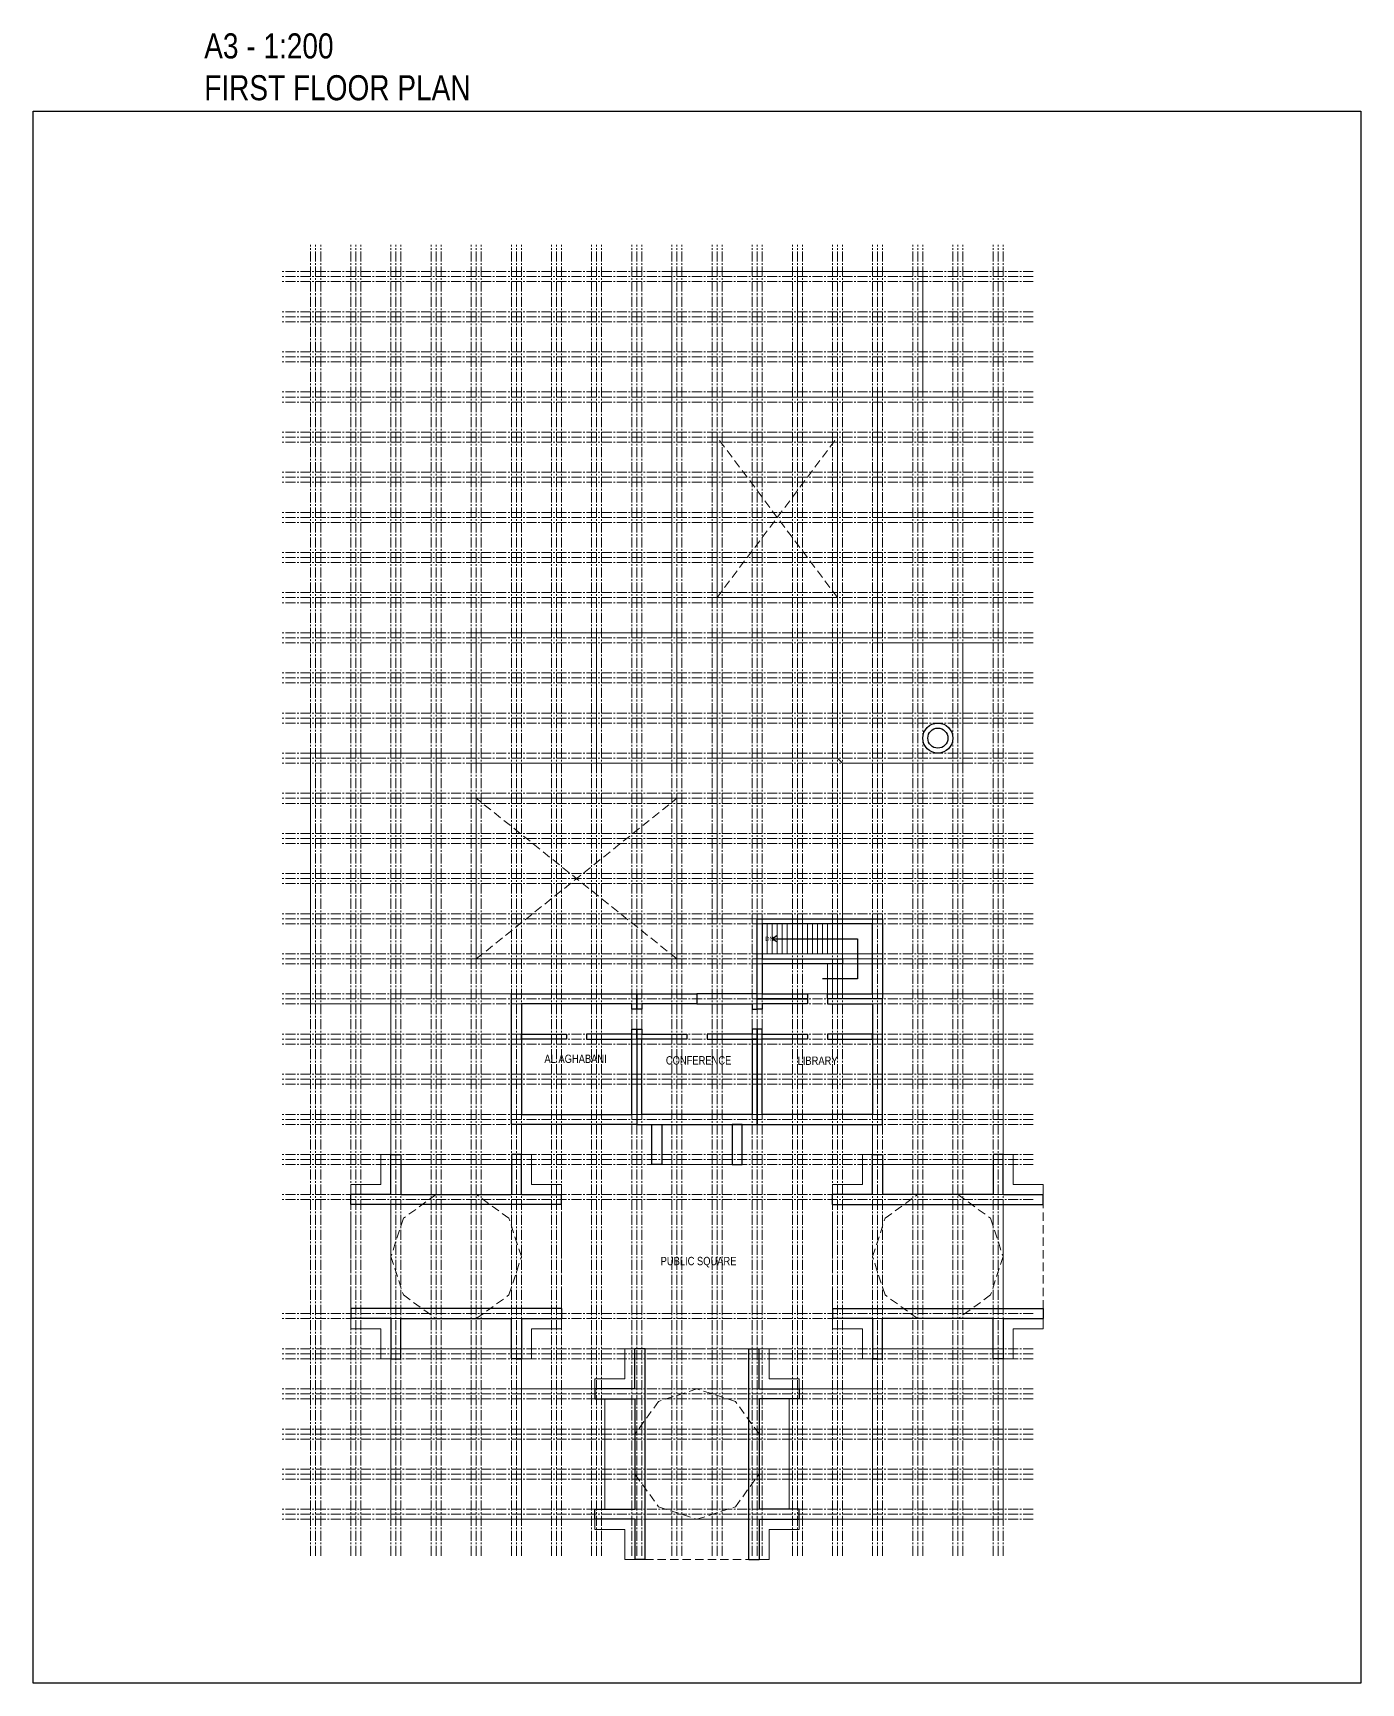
# Model space of a CAD drawing. Header units: millimetres. Extents: x 19 to 1143, y 22 to 444.
# Drawn here: x 442.4 to 521.8, y 150 to 248.7 of the extents above; entities that cross this region are included whole.
import ezdxf

# ---------------------------------------------------------------- set-up
doc = ezdxf.new("R2010")
doc.units = ezdxf.units.MM
doc.linetypes.add('ACAD_ISO04W100', pattern=[30, 24, -3, 0, -3])
doc.linetypes.add('HIDDEN', pattern=[0.375, 0.25, -0.125])
for name, color, linetype, lineweight in [('Above', 31, 'Continuous', 15), ('Elevation 1', 41, 'Continuous', 15), ('Elevation 2', 45, 'Continuous', 9), ('Grid', 115, 'ACAD_ISO04W100', 5), ('Hatch', 253, 'Continuous', 5), ('Wall', 42, 'Continuous', 30)]:
    doc.layers.add(name, color=color, linetype=linetype, lineweight=lineweight)
doc.layers.add('Text', color=254, linetype='Continuous')
doc.styles.add('1', font='arial.ttf')
doc.styles.add('THAI', font='', dxfattribs={"width": 0.8})
doc.styles.get('THAI').set_extended_font_data('VNI-Avo')
doc.dimstyles.new('A3-200', dxfattribs={"dimtxt": 1, "dimasz": 0.5, "dimexe": 0.5, "dimexo": 0.5, "dimgap": 0.1, "dimtad": 2, "dimdec": 1, "dimzin": 0, "dimdsep": 46, "dimtxsty": '1', "dimblk": 'ARCHTICK', "dimcen": 0.1, "dimdle": 0.5, "dimclrd": 256, "dimclre": 256, "dimclrt": 256, "dimadec": 0, "dimazin": 0, "dimtfac": 1, "dimtdec": 1, "dimtofl": 0, "dimtmove": 0, "dimatfit": 3, "dimldrblk": 'ARCHTICK', "dimfxl": 1, "dimtfillclr": 256, "dimtolj": 1, "dimtzin": 0, "dimarcsym": 0})

# ---------------------------------------------------------------- blocks, each defined once
blk = doc.blocks.new('_ArchTick')
at = {"color": 0, "linetype": 'ByBlock', "const_width": 0.15}
blk.add_lwpolyline([(-0.5, -0.5), (0.5, 0.5)], dxfattribs=at)

msp = doc.modelspace()

# ---------------------------------------------------------------- linework, layer by layer
msp.add_lwpolyline([(442.417, 149.975), (442.417, 243.975), (521.817, 243.975), (521.817, 149.975)], close=True)
at = {"layer": 'Above', "linetype": 'HIDDEN', "ltscale": 2}
for p, q in [((461.417, 172.364), (461.417, 178.582)), ((474.017, 172.364), (474.017, 178.582)), ((490.217, 172.364), (490.217, 178.582)), ((502.817, 172.364), (502.817, 178.582)), ((479.008, 169.964), (485.226, 169.964)), ((479.008, 157.364), (485.226, 157.364))]:
    msp.add_line(p, q, dxfattribs=at)
for points in [[(471.617, 175.473), (470.872, 177.766), (468.922, 179.182), (466.512, 179.182), (464.562, 177.766), (463.817, 175.473), (464.562, 173.181), (466.512, 171.764), (468.922, 171.764), (470.872, 173.181)], [(492.617, 175.473), (493.362, 177.766), (495.312, 179.182), (497.722, 179.182), (499.672, 177.766), (500.417, 175.473), (499.672, 173.181), (497.722, 171.764), (495.312, 171.764), (493.362, 173.181)], [(482.117, 159.764), (484.409, 160.509), (485.826, 162.459), (485.826, 164.869), (484.409, 166.819), (482.117, 167.564), (479.825, 166.819), (478.408, 164.869), (478.408, 162.459), (479.825, 160.509)]]:
    msp.add_lwpolyline(points, close=True, dxfattribs=at)
at = {"layer": 'Elevation 1'}
for p, q in [((486.017, 193.582), (486.017, 195.382)), ((486.317, 193.582), (486.317, 195.382)), ((486.617, 193.582), (486.617, 195.382)), ((486.917, 193.582), (486.917, 195.382)), ((487.217, 193.582), (487.217, 195.382)), ((487.517, 193.582), (487.517, 195.382)), ((487.817, 193.582), (487.817, 195.382)), ((488.117, 193.582), (488.117, 195.382)), ((488.417, 193.582), (488.417, 195.382)), ((488.717, 193.582), (488.717, 195.382)), ((489.017, 193.582), (489.017, 195.382)), ((489.317, 193.582), (489.317, 195.382)), ((489.617, 193.582), (489.617, 195.382)), ((489.917, 193.582), (489.917, 195.382)), ((490.217, 193.582), (490.217, 195.382)), ((490.517, 193.582), (490.517, 195.382)), ((490.817, 193.582), (490.817, 195.382)), ((486.017, 193.582), (490.817, 193.582)), ((490.817, 193.282), (490.817, 193.582)), ((490.817, 193.582), (492.617, 193.582)), ((489.917, 191.182), (489.917, 192.982)), ((490.217, 191.182), (490.217, 192.982)), ((490.517, 191.182), (490.517, 192.982)), ((490.817, 193.282), (492.617, 193.282)), ((490.817, 191.182), (490.817, 192.982)), ((490.817, 192.982), (492.617, 192.982)), ((488.717, 191.182), (489.917, 191.182)), ((463.817, 178.582), (463.817, 172.364)), ((500.417, 178.582), (500.417, 172.364)), ((485.226, 159.764), (479.008, 159.764))]:
    msp.add_line(p, q, dxfattribs=at)
at = {"layer": 'Elevation 2'}
for p, q in [((480.609, 212.782), (480.617, 226.882)), ((476.117, 212.782), (468.917, 212.782)), ((468.917, 212.782), (468.917, 204.982)), ((480.917, 212.782), (476.117, 212.782)), ((476.117, 212.782), (476.117, 204.982)), ((480.917, 204.982), (480.917, 212.782)), ((483.317, 205.282), (483.317, 212.482)), ((483.317, 212.482), (490.517, 212.482)), ((490.517, 212.482), (492.917, 212.482)), ((490.517, 205.282), (490.517, 212.482)), ((490.517, 212.482), (490.517, 205.282)), ((498.017, 212.182), (498.017, 204.982)), ((459.017, 190.582), (459.017, 205.582)), ((459.017, 205.582), (468.917, 205.582)), ((466.517, 191.182), (466.517, 205.582)), ((490.517, 205.282), (483.317, 205.282)), ((483.317, 205.282), (483.317, 195.682)), ((490.517, 205.282), (490.817, 204.982)), ((468.917, 204.982), (476.117, 204.982)), ((476.117, 204.982), (480.917, 204.982)), ((498.017, 204.982), (490.817, 204.982)), ((490.817, 195.682), (490.817, 204.982)), ((483.317, 195.682), (490.817, 195.682)), ((459.017, 190.582), (463.817, 190.582)), ((463.817, 181.582), (463.817, 191.182)), ((463.817, 191.182), (466.517, 191.182)), ((466.517, 191.182), (471.017, 191.182)), ((493.217, 191.182), (500.417, 191.182)), ((500.417, 181.582), (500.417, 191.182)), ((471.617, 181.582), (471.617, 183.382)), ((492.617, 181.582), (492.617, 183.382)), ((463.817, 181.582), (463.217, 181.582)), ((463.217, 181.582), (463.217, 179.782)), ((471.617, 181.582), (472.217, 181.582)), ((472.217, 181.582), (472.217, 179.782)), ((492.617, 181.582), (492.017, 181.582)), ((492.017, 181.582), (492.017, 179.782)), ((500.417, 181.582), (501.017, 181.582)), ((501.017, 181.582), (501.017, 179.782)), ((464.417, 180.982), (471.017, 180.982)), ((480.017, 180.982), (484.217, 180.982)), ((499.817, 180.982), (493.217, 180.982)), ((463.217, 179.782), (461.417, 179.782)), ((461.417, 179.182), (461.417, 179.782)), ((472.217, 179.782), (474.017, 179.782)), ((474.017, 179.182), (474.017, 179.782)), ((492.017, 179.782), (490.217, 179.782)), ((490.217, 179.182), (490.217, 179.782)), ((501.017, 179.782), (502.817, 179.782)), ((502.817, 179.182), (502.817, 179.782)), ((461.417, 171.764), (461.417, 171.164)), ((474.017, 171.764), (474.017, 171.164)), ((490.217, 171.764), (490.217, 171.164)), ((502.817, 171.764), (502.817, 171.164)), ((463.217, 171.164), (461.417, 171.164)), ((463.217, 169.364), (463.217, 171.164)), ((472.217, 171.164), (474.017, 171.164)), ((472.217, 169.364), (472.217, 171.164)), ((492.017, 171.164), (490.217, 171.164)), ((492.017, 169.364), (492.017, 171.164)), ((501.017, 171.164), (502.817, 171.164)), ((501.017, 169.364), (501.017, 171.164)), ((464.417, 169.964), (471.017, 169.964)), ((477.808, 168.164), (477.808, 169.964)), ((478.408, 169.964), (477.808, 169.964)), ((485.826, 169.964), (486.426, 169.964)), ((486.426, 168.164), (486.426, 169.964)), ((499.817, 169.964), (493.217, 169.964)), ((463.817, 169.364), (463.217, 169.364)), ((463.817, 159.764), (463.817, 169.364)), ((471.617, 169.364), (472.217, 169.364)), ((471.617, 169.364), (471.617, 159.764)), ((492.617, 169.364), (492.017, 169.364)), ((492.617, 169.364), (492.617, 159.764)), ((500.417, 159.764), (500.417, 169.364)), ((500.417, 169.364), (501.017, 169.364)), ((476.008, 167.564), (476.008, 168.164)), ((476.008, 168.164), (477.808, 168.164)), ((488.226, 168.164), (486.426, 168.164)), ((488.226, 167.564), (488.226, 168.164)), ((471.617, 167.564), (476.008, 167.564)), ((476.608, 166.964), (476.608, 160.364)), ((487.626, 166.964), (487.626, 160.364)), ((492.617, 167.564), (488.226, 167.564)), ((476.008, 159.764), (463.817, 159.764)), ((476.008, 159.764), (476.008, 159.164)), ((476.008, 159.164), (477.808, 159.164)), ((477.808, 159.164), (477.808, 157.364)), ((486.426, 159.164), (486.426, 157.364)), ((488.226, 159.164), (486.426, 159.164)), ((488.226, 159.764), (488.226, 159.164)), ((488.226, 159.764), (500.417, 159.764)), ((478.408, 157.364), (477.808, 157.364)), ((485.826, 157.364), (486.426, 157.364))]:
    msp.add_line(p, q, dxfattribs=at)
for points in [[(480.617, 226.882), (480.617, 234.382), (488.117, 234.382), (488.117, 226.882)], [(488.117, 226.882), (488.117, 234.382), (495.617, 234.382), (495.617, 226.882)], [(492.917, 226.882), (500.417, 226.882), (500.417, 219.682), (492.917, 219.682)], [(483.317, 224.482), (490.517, 224.482), (490.517, 214.882), (483.317, 214.882)], [(492.917, 219.682), (500.417, 219.682), (500.417, 212.182), (492.917, 212.182)], [(480.917, 202.882), (468.917, 202.882), (468.917, 193.282), (480.917, 193.282)]]:
    msp.add_lwpolyline(points, close=True, dxfattribs=at)
at = {"layer": 'Grid', "ltscale": 0.025}
for p, q in [((459.017, 157.582), (459.017, 235.987)), ((459.317, 157.582), (459.317, 235.987)), ((459.617, 157.582), (459.617, 235.987)), ((461.417, 157.582), (461.417, 235.987)), ((461.717, 157.582), (461.717, 235.987)), ((462.017, 157.582), (462.017, 235.987)), ((463.817, 157.582), (463.817, 235.987)), ((464.117, 157.582), (464.117, 235.987)), ((464.417, 157.582), (464.417, 235.987)), ((466.217, 157.582), (466.217, 235.987)), ((466.517, 157.582), (466.517, 235.987)), ((466.817, 157.582), (466.817, 235.987)), ((468.617, 157.582), (468.617, 235.987)), ((468.917, 157.582), (468.917, 235.987)), ((469.217, 157.582), (469.217, 235.987)), ((471.017, 157.582), (471.017, 235.987)), ((471.317, 157.582), (471.317, 235.987)), ((471.617, 157.582), (471.617, 235.987)), ((473.417, 157.582), (473.417, 235.987)), ((473.717, 157.582), (473.717, 235.987)), ((474.017, 157.582), (474.017, 235.987)), ((475.817, 157.582), (475.817, 235.987)), ((476.117, 157.582), (476.117, 235.987)), ((476.417, 157.582), (476.417, 235.987)), ((478.217, 157.582), (478.217, 235.987)), ((478.517, 157.582), (478.517, 235.987)), ((478.817, 157.582), (478.817, 235.987)), ((480.617, 157.582), (480.617, 235.987)), ((480.917, 157.582), (480.917, 235.987)), ((481.217, 157.582), (481.217, 235.987)), ((483.017, 157.582), (483.017, 235.987)), ((483.317, 157.582), (483.317, 235.987)), ((483.617, 157.582), (483.617, 235.987)), ((485.417, 157.582), (485.417, 235.987)), ((485.717, 157.582), (485.717, 235.987)), ((486.017, 157.582), (486.017, 235.987)), ((487.817, 157.582), (487.817, 235.987)), ((488.117, 157.582), (488.117, 235.987)), ((488.417, 157.582), (488.417, 235.987)), ((490.217, 157.582), (490.217, 235.987)), ((490.517, 157.582), (490.517, 235.987)), ((490.817, 157.582), (490.817, 235.987)), ((492.617, 157.582), (492.617, 235.987)), ((492.917, 157.582), (492.917, 235.987)), ((493.217, 157.582), (493.217, 235.987)), ((495.017, 157.582), (495.017, 235.987)), ((495.317, 157.582), (495.317, 235.987)), ((495.617, 157.582), (495.617, 235.987)), ((497.417, 157.582), (497.417, 235.987)), ((497.717, 157.582), (497.717, 235.987)), ((498.017, 157.582), (498.017, 235.987)), ((499.817, 157.582), (499.817, 235.987)), ((500.117, 157.582), (500.117, 235.987)), ((500.417, 157.582), (500.417, 235.987)), ((502.217, 234.382), (457.217, 234.382)), ((502.217, 234.082), (457.217, 234.082)), ((502.217, 233.782), (457.217, 233.782)), ((502.217, 231.982), (457.217, 231.982)), ((502.217, 231.682), (457.217, 231.682)), ((502.217, 231.382), (457.217, 231.382)), ((502.217, 229.582), (457.217, 229.582)), ((502.217, 229.282), (457.217, 229.282)), ((502.217, 228.982), (457.217, 228.982)), ((502.217, 227.182), (457.217, 227.182)), ((502.217, 226.882), (457.217, 226.882)), ((502.217, 226.582), (457.217, 226.582)), ((502.217, 224.782), (457.217, 224.782)), ((502.217, 224.482), (457.217, 224.482)), ((502.217, 224.182), (457.217, 224.182)), ((502.217, 222.382), (457.217, 222.382)), ((502.217, 222.082), (457.217, 222.082)), ((502.217, 221.782), (457.217, 221.782)), ((502.217, 219.982), (457.217, 219.982)), ((502.217, 219.682), (457.217, 219.682)), ((502.217, 219.382), (457.217, 219.382)), ((502.217, 217.582), (457.217, 217.582)), ((502.217, 217.282), (457.217, 217.282)), ((502.217, 216.982), (457.217, 216.982)), ((502.217, 215.182), (457.217, 215.182)), ((502.217, 214.882), (457.217, 214.882)), ((502.217, 214.582), (457.217, 214.582)), ((502.217, 212.782), (457.217, 212.782)), ((502.217, 212.482), (457.217, 212.482)), ((502.217, 212.182), (457.217, 212.182)), ((502.217, 210.382), (457.217, 210.382)), ((502.217, 210.082), (457.217, 210.082)), ((502.217, 209.782), (457.217, 209.782)), ((502.217, 207.982), (457.217, 207.982)), ((502.217, 207.682), (457.217, 207.682)), ((502.217, 207.382), (457.217, 207.382)), ((502.217, 205.582), (457.217, 205.582)), ((502.217, 205.282), (457.217, 205.282)), ((502.217, 204.982), (457.217, 204.982)), ((502.217, 203.182), (457.217, 203.182)), ((502.217, 202.882), (457.217, 202.882)), ((502.217, 202.582), (457.217, 202.582)), ((502.217, 200.782), (457.217, 200.782)), ((502.217, 200.482), (457.217, 200.482)), ((502.217, 200.182), (457.217, 200.182)), ((502.217, 198.382), (457.217, 198.382)), ((502.217, 198.082), (457.217, 198.082)), ((502.217, 197.782), (457.217, 197.782)), ((502.217, 195.982), (457.217, 195.982)), ((502.217, 195.682), (457.217, 195.682)), ((502.217, 195.382), (457.217, 195.382)), ((502.217, 193.582), (457.217, 193.582)), ((502.217, 193.282), (457.217, 193.282)), ((502.217, 192.982), (457.217, 192.982)), ((502.217, 191.182), (457.217, 191.182)), ((502.217, 190.882), (457.217, 190.882)), ((502.217, 190.582), (457.217, 190.582)), ((502.217, 188.782), (457.217, 188.782)), ((502.217, 188.482), (457.217, 188.482)), ((502.217, 188.182), (457.217, 188.182)), ((502.217, 186.382), (457.217, 186.382)), ((502.217, 186.082), (457.217, 186.082)), ((502.217, 185.782), (457.217, 185.782)), ((502.217, 183.982), (457.217, 183.982)), ((502.217, 183.682), (457.217, 183.682)), ((502.217, 183.382), (457.217, 183.382)), ((502.217, 181.582), (457.217, 181.582)), ((502.217, 181.282), (457.217, 181.282)), ((502.217, 180.982), (457.217, 180.982)), ((502.217, 179.182), (457.217, 179.182)), ((502.217, 178.882), (457.217, 178.882)), ((502.217, 172.064), (457.217, 172.064)), ((502.217, 171.764), (457.217, 171.764)), ((502.217, 169.964), (457.217, 169.964)), ((502.217, 169.664), (457.217, 169.664)), ((502.217, 169.364), (457.217, 169.364)), ((502.217, 167.564), (457.217, 167.564)), ((502.217, 167.264), (457.217, 167.264)), ((502.217, 166.964), (457.217, 166.964)), ((502.217, 165.164), (457.217, 165.164)), ((502.217, 164.864), (457.217, 164.864)), ((502.217, 164.564), (457.217, 164.564)), ((502.217, 162.764), (457.217, 162.764)), ((502.217, 162.464), (457.217, 162.464)), ((502.217, 162.164), (457.217, 162.164)), ((502.217, 160.364), (457.217, 160.364)), ((502.217, 160.064), (457.217, 160.064)), ((502.217, 159.764), (457.217, 159.764))]:
    msp.add_line(p, q, dxfattribs=at)
at = {"layer": 'Hatch', "linetype": 'HIDDEN', "ltscale": 2}
for p, q in [((490.517, 214.882), (483.317, 224.482)), ((483.317, 214.882), (490.517, 224.482)), ((480.917, 193.282), (468.917, 202.882)), ((468.917, 193.282), (480.917, 202.882))]:
    msp.add_line(p, q, dxfattribs=at)
at = {"layer": 'Wall'}
for p, q in [((463.817, 181.582), (464.417, 181.582)), ((463.817, 179.182), (463.817, 181.582)), ((464.417, 181.582), (464.417, 179.182)), ((471.617, 181.582), (471.017, 181.582)), ((471.017, 181.582), (471.017, 179.182)), ((471.617, 179.182), (471.617, 181.582)), ((492.617, 181.582), (493.217, 181.582)), ((492.617, 179.182), (492.617, 181.582)), ((493.217, 181.582), (493.217, 179.182)), ((500.417, 181.582), (499.817, 181.582)), ((499.817, 181.582), (499.817, 179.182)), ((500.417, 179.182), (500.417, 181.582)), ((461.417, 178.582), (461.417, 179.182)), ((463.817, 179.182), (461.417, 179.182)), ((464.417, 179.182), (471.017, 179.182)), ((471.617, 179.182), (474.017, 179.182)), ((474.017, 178.582), (474.017, 179.182)), ((490.217, 178.582), (490.217, 179.182)), ((492.617, 179.182), (490.217, 179.182)), ((499.817, 179.182), (493.217, 179.182)), ((500.417, 179.182), (502.817, 179.182)), ((502.817, 178.582), (502.817, 179.182)), ((474.017, 178.582), (461.417, 178.582)), ((490.217, 178.582), (502.817, 178.582)), ((461.417, 172.364), (461.417, 171.764)), ((474.017, 172.364), (461.417, 172.364)), ((463.817, 171.764), (461.417, 171.764)), ((463.817, 171.764), (463.817, 169.364)), ((464.417, 171.764), (471.017, 171.764)), ((464.417, 169.364), (464.417, 171.764)), ((471.017, 169.364), (471.017, 171.764)), ((471.617, 171.764), (474.017, 171.764)), ((471.617, 171.764), (471.617, 169.364)), ((474.017, 172.364), (474.017, 171.764)), ((490.217, 172.364), (490.217, 171.764)), ((490.217, 172.364), (502.817, 172.364)), ((492.617, 171.764), (490.217, 171.764)), ((492.617, 171.764), (492.617, 169.364)), ((499.817, 171.764), (493.217, 171.764)), ((493.217, 169.364), (493.217, 171.764)), ((499.817, 169.364), (499.817, 171.764)), ((500.417, 171.764), (502.817, 171.764)), ((500.417, 171.764), (500.417, 169.364)), ((502.817, 172.364), (502.817, 171.764)), ((479.008, 169.964), (478.408, 169.964)), ((478.408, 167.564), (478.408, 169.964)), ((479.008, 157.364), (479.008, 169.964)), ((485.226, 169.964), (485.826, 169.964)), ((485.226, 157.364), (485.226, 169.964)), ((485.826, 167.564), (485.826, 169.964)), ((463.817, 169.364), (464.417, 169.364)), ((471.617, 169.364), (471.017, 169.364)), ((471.317, 169.364), (471.617, 169.364)), ((492.917, 169.364), (492.617, 169.364)), ((492.617, 169.364), (493.217, 169.364)), ((500.417, 169.364), (499.817, 169.364)), ((476.008, 167.564), (476.008, 166.964)), ((478.408, 167.564), (476.008, 167.564)), ((476.008, 166.964), (478.408, 166.964)), ((478.408, 166.964), (478.408, 160.364)), ((485.826, 167.564), (488.226, 167.564)), ((485.826, 166.964), (485.826, 160.364)), ((488.226, 166.964), (485.826, 166.964)), ((488.226, 167.564), (488.226, 166.964)), ((476.008, 159.764), (476.008, 160.364)), ((476.008, 160.364), (478.408, 160.364)), ((488.226, 160.364), (485.826, 160.364)), ((488.226, 159.764), (488.226, 160.364)), ((478.408, 159.764), (476.008, 159.764)), ((478.408, 159.764), (478.408, 157.364)), ((485.826, 159.764), (485.826, 157.364)), ((485.826, 159.764), (488.226, 159.764)), ((479.008, 157.364), (478.408, 157.364)), ((485.226, 157.364), (485.826, 157.364))]:
    msp.add_line(p, q, dxfattribs=at)
for points in [[(485.717, 190.882), (485.717, 195.682), (493.217, 195.682), (493.217, 190.882), (489.917, 190.882), (489.917, 191.182), (492.617, 191.182), (492.617, 195.382), (486.017, 195.382), (486.017, 193.282), (490.817, 193.282), (490.817, 192.982), (486.017, 192.982), (486.017, 191.182), (488.717, 191.182), (488.717, 190.882)], [(478.517, 189.082), (478.517, 183.382), (471.017, 183.382), (471.017, 191.182), (478.517, 191.182), (478.517, 190.282), (478.217, 190.282), (478.217, 190.582), (471.617, 190.582), (471.617, 183.982), (478.217, 183.982), (478.217, 189.082)], [(485.717, 189.082), (485.717, 183.382), (493.217, 183.382), (493.217, 190.882), (489.917, 190.882), (489.917, 190.582), (489.917, 190.582), (489.917, 190.582), (492.617, 190.582), (492.617, 183.982), (486.017, 183.982), (486.017, 189.082)], [(471.617, 188.782), (471.617, 188.782), (474.317, 188.782), (474.317, 188.482), (471.617, 188.482), (471.617, 188.782)], [(478.217, 188.782), (478.217, 188.782), (475.517, 188.782), (475.517, 188.482), (478.217, 188.482), (478.217, 188.782)], [(478.817, 189.082), (478.817, 188.782), (481.517, 188.782), (481.517, 188.482), (478.517, 188.482), (478.517, 189.082)], [(485.417, 188.182), (485.417, 188.182), (485.417, 183.982), (478.817, 183.982), (478.817, 188.182), (478.817, 188.182), (478.817, 188.482), (478.517, 188.482), (478.517, 183.382), (485.717, 183.382), (485.717, 188.482), (485.417, 188.482)], [(485.417, 189.082), (485.417, 188.782), (482.717, 188.782), (482.717, 188.482), (485.717, 188.482), (485.717, 189.082)], [(486.017, 188.782), (486.017, 188.782), (488.717, 188.782), (488.717, 188.482), (486.017, 188.482), (486.017, 188.782)], [(492.617, 188.782), (492.617, 188.782), (489.917, 188.782), (489.917, 188.482), (492.617, 188.482), (492.617, 188.782)], [(479.417, 183.382), (480.017, 183.382), (480.017, 180.982), (479.417, 180.982)], [(484.817, 183.382), (484.217, 183.382), (484.217, 180.982), (484.817, 180.982)]]:
    msp.add_lwpolyline(points, close=True, dxfattribs=at)
for points in [[(478.817, 190.282), (478.517, 190.282), (478.517, 191.182), (482.117, 191.182), (482.117, 190.582), (478.817, 190.582), (478.817, 190.282)], [(485.417, 190.282), (485.717, 190.282), (485.717, 191.182), (482.117, 191.182), (482.117, 190.582), (485.417, 190.582), (485.417, 190.282)], [(486.017, 190.282), (485.717, 190.282), (485.717, 190.882), (488.717, 190.882), (488.717, 190.582), (486.017, 190.582), (486.017, 190.282)]]:
    msp.add_lwpolyline(points, dxfattribs=at)
for radius in [0.9, 0.6]:
    msp.add_circle((496.517, 206.482), radius, dxfattribs=at)

# ---------------------------------------------------------------- texts
at = {"layer": 'Elevation 1', "insert": (485.18, 194.608), "char_height": 0.25, "attachment_point": 1, "style": 'THAI'}
msp.add_mtext_dynamic_manual_height_columns('\\pi1.02053;{\\fArial|b0|i0|c0|p34;DN}', width=2.40012, gutter_width=1, heights=[0], dxfattribs=at)
at = {"layer": 'Text', "attachment_point": 1, "style": 'THAI'}
for s, width, insert, char_height in [('{\\fArial|b0|i0|c0|p34;A3 - 1:200\\PFIRST FLOOR PLAN}', 32.90016, (452.653, 248.628), 1.5), ('\\pi3.81089;{\\fArial|b0|i0|c0|p34;AL AGHABANI}', 11.29818, (469.183, 187.555), 0.5), ('\\pi3.72208;{\\fArial|b0|i0|c0|p34;CONFERENCE}', 11.29818, (476.536, 187.463), 0.5), ('\\pi4.4761;{\\fArial|b0|i0|c0|p34;LIBRARY}', 11.29818, (483.656, 187.442), 0.5), ('\\pi3.41881;{\\fArial|b0|i0|c0|p34;PUBLIC SQUARE}', 11.29818, (476.524, 175.46), 0.5)]:
    msp.add_mtext_dynamic_manual_height_columns(s, width=width, gutter_width=1, heights=[0], dxfattribs=dict(at, insert=insert, char_height=char_height))

# ---------------------------------------------------------------- leaders
at = {"layer": 'Elevation 1'}
msp.add_leader([(486.617, 194.482), (491.717, 194.482), (491.717, 192.082), (489.617, 192.082)], dimstyle='A3-200', override={"dimasz": 0.3, "dimgap": 0.1, "dimtad": 0, "dimldrblk": 'Open90'}, dxfattribs=at)

doc.saveas('drawing.dxf')
